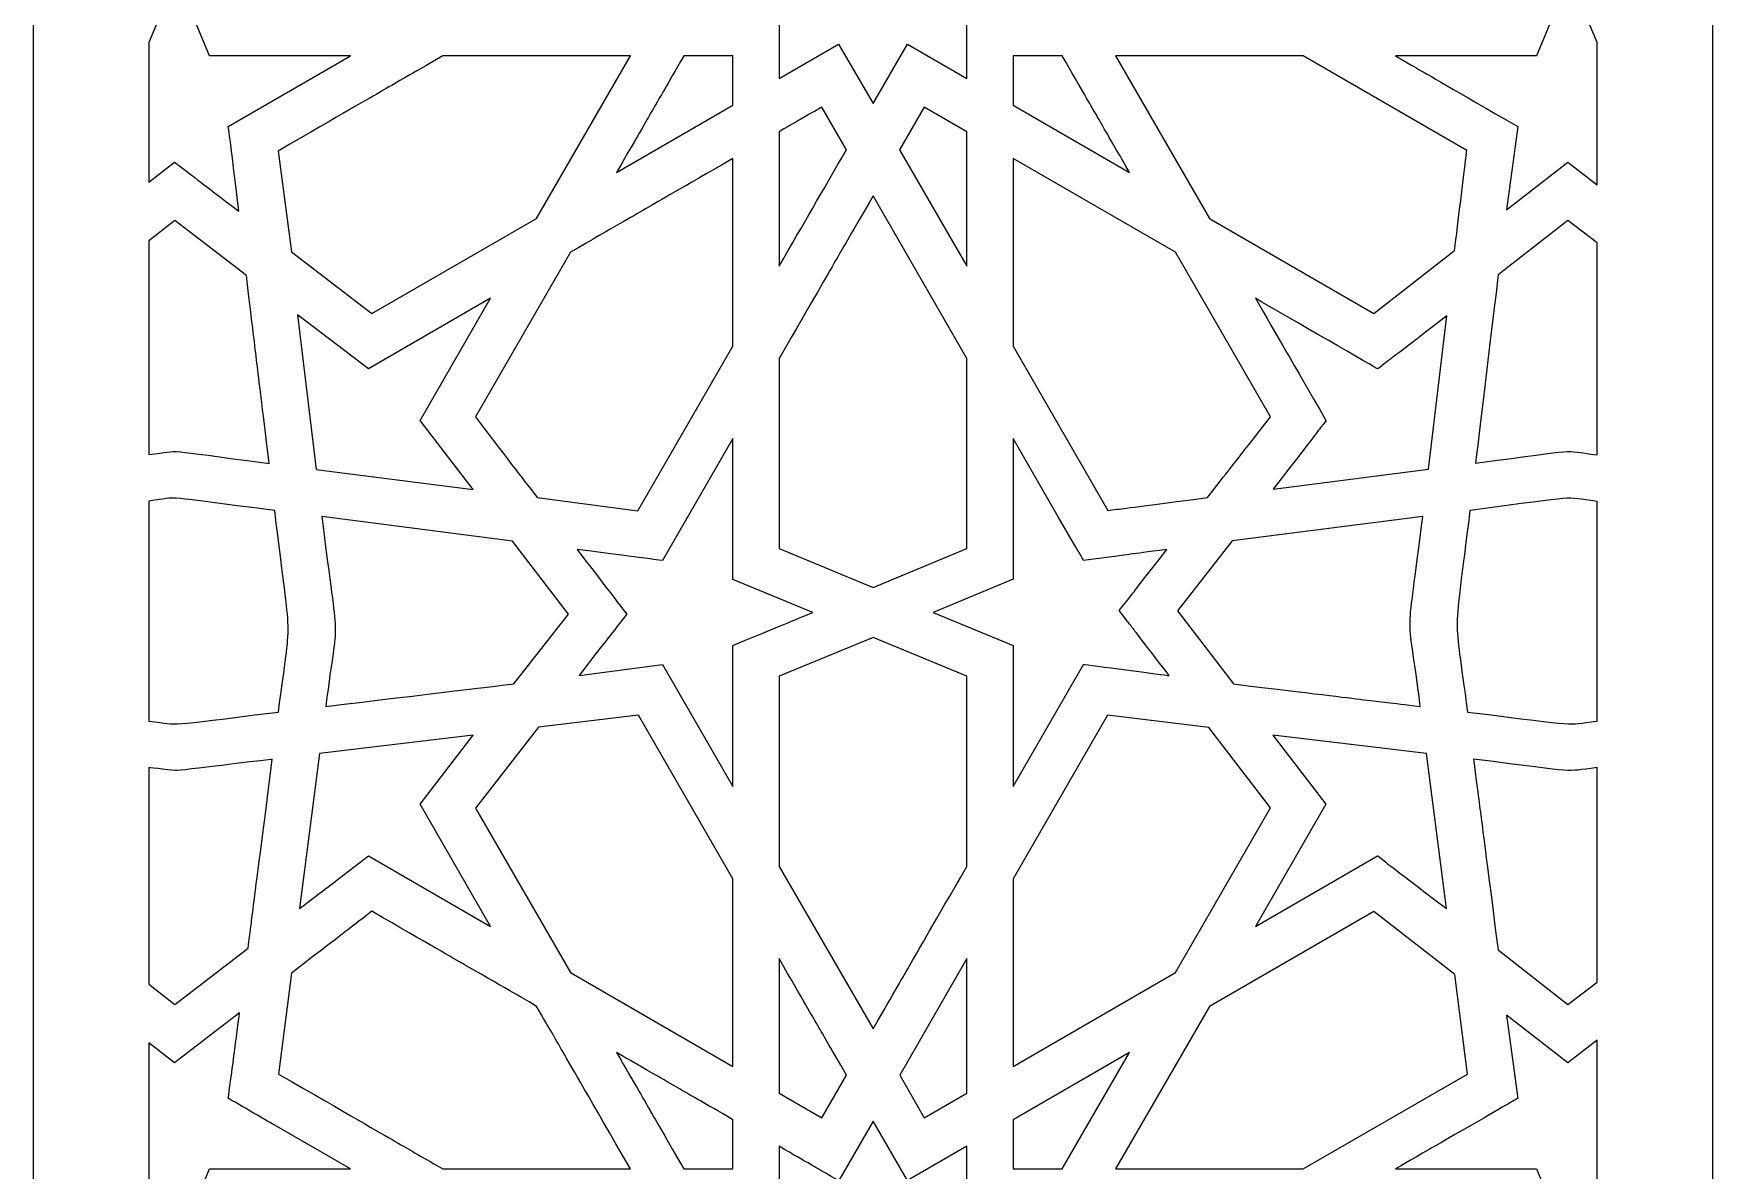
# Model space of a CAD drawing. Header units: millimetres. Extents: x -50 to 50, y -100 to 100.
# Drawn here: x -49.9 to 50.1, y -33.1 to 34.6 of the extents above; entities that cross this region are included whole.
import ezdxf

# ---------------------------------------------------------------- set-up
doc = ezdxf.new("R2010")
doc.units = ezdxf.units.MM
doc.header["$MEASUREMENT"] = 0
doc.layers.add('layer 1', color=7, linetype='Continuous')

msp = doc.modelspace()

# ---------------------------------------------------------------- linework, layer by layer
at = {"layer": 'layer 1', "color": 250}
for points, knots in [([(50.0821, 100.1536), (50.0821, 100.1536), (-49.9181, 100.1536), (-49.9181, 100.1536), (-49.9181, 100.1536), (-49.9181, 100.1536), (-49.9181, -99.8361), (-49.9181, -99.8361), (-49.9181, -99.8361), (-49.9181, -99.8361), (50.0821, -99.8361), (50.0821, -99.8361), (50.0821, -99.8361), (50.0821, -99.8361), (50.0821, 100.1536), (50.0821, 100.1536)], [0, 0, 0, 0, 0.2, 0.2, 0.2, 0.2, 0.4, 0.4, 0.4, 0.4, 0.6, 0.6, 0.6, 0.6, 1, 1, 1, 1]), ([(-1.9678, 49.2951), (-1.9678, 49.2951), (0.0854, 52.8384), (0.0854, 52.8384), (0.0854, 52.8384), (1.1825, 50.9312), (0.7161, 51.7388), (2.1318, 49.2951), (2.1318, 49.2951), (2.1318, 49.2951), (5.6748, 51.3415), (5.6748, 51.3415), (5.6748, 51.3415), (5.6748, 51.3415), (5.6748, 47.249), (5.6748, 47.249), (5.6748, 47.249), (5.6748, 47.249), (9.7674, 47.249), (9.7674, 47.249), (9.7674, 47.249), (9.7674, 47.249), (7.7213, 43.7057), (7.7213, 43.7057), (7.7213, 43.7057), (7.7213, 43.7057), (11.2646, 41.6525), (11.2646, 41.6525), (11.2646, 41.6525), (11.2646, 41.6525), (7.7213, 39.6131), (7.7213, 39.6131), (7.7213, 39.6131), (7.7213, 39.6131), (7.7213, 39.6064), (7.7213, 39.6064), (7.7213, 39.6064), (7.7213, 39.6064), (9.7674, 36.0631), (9.7674, 36.0631), (9.7674, 36.0631), (9.7674, 36.0631), (5.6748, 36.0631), (5.6748, 36.0631), (5.6748, 36.0631), (5.6748, 36.0631), (5.6748, 31.9705), (5.6748, 31.9705), (5.6748, 31.9705), (5.6748, 31.9705), (2.1318, 34.017), (2.1318, 34.017), (2.1318, 34.017), (2.1318, 34.017), (0.0854, 30.4737), (0.0854, 30.4737), (0.0854, 30.4737), (0.0854, 30.4737), (-1.9678, 34.017), (-1.9678, 34.017), (-1.9678, 34.017), (-1.9678, 34.017), (-5.5111, 31.9705), (-5.5111, 31.9705), (-5.5111, 31.9705), (-5.5111, 31.9705), (-5.5111, 36.0631), (-5.5111, 36.0631), (-5.5111, 36.0631), (-5.5111, 36.0631), (-9.6037, 36.0631), (-9.6037, 36.0631), (-9.6037, 36.0631), (-9.6037, 36.0631), (-7.5572, 39.6064), (-7.5572, 39.6064), (-7.5572, 39.6064), (-7.5572, 39.6064), (-11.1005, 41.6525), (-11.1005, 41.6525), (-11.1005, 41.6525), (-11.1005, 41.6525), (-7.5572, 43.7057), (-7.5572, 43.7057), (-7.5572, 43.7057), (-7.5572, 43.7057), (-9.6037, 47.249), (-9.6037, 47.249), (-9.6037, 47.249), (-9.6037, 47.249), (-5.5111, 47.249), (-5.5111, 47.249), (-5.5111, 47.249), (-5.5111, 47.249), (-5.5111, 51.3415), (-5.5111, 51.3415), (-5.5111, 51.3415), (-2.7922, 49.7748), (-4.9004, 50.9905), (-1.9678, 49.2951)], [0, 0, 0, 0, 0.03846154, 0.03846154, 0.03846154, 0.03846154, 0.07692308, 0.07692308, 0.07692308, 0.07692308, 0.11538462, 0.11538462, 0.11538462, 0.11538462, 0.15384615, 0.15384615, 0.15384615, 0.15384615, 0.19230769, 0.19230769, 0.19230769, 0.19230769, 0.23076923, 0.23076923, 0.23076923, 0.23076923, 0.26923077, 0.26923077, 0.26923077, 0.26923077, 0.30769231, 0.30769231, 0.30769231, 0.30769231, 0.34615385, 0.34615385, 0.34615385, 0.34615385, 0.38461538, 0.38461538, 0.38461538, 0.38461538, 0.42307692, 0.42307692, 0.42307692, 0.42307692, 0.46153846, 0.46153846, 0.46153846, 0.46153846, 0.5, 0.5, 0.5, 0.5, 0.53846154, 0.53846154, 0.53846154, 0.53846154, 0.57692308, 0.57692308, 0.57692308, 0.57692308, 0.61538462, 0.61538462, 0.61538462, 0.61538462, 0.65384615, 0.65384615, 0.65384615, 0.65384615, 0.69230769, 0.69230769, 0.69230769, 0.69230769, 0.73076923, 0.73076923, 0.73076923, 0.73076923, 0.76923077, 0.76923077, 0.76923077, 0.76923077, 0.80769231, 0.80769231, 0.80769231, 0.80769231, 0.84615385, 0.84615385, 0.84615385, 0.84615385, 0.88461538, 0.88461538, 0.88461538, 0.88461538, 0.92307692, 0.92307692, 0.92307692, 0.92307692, 1, 1, 1, 1]), ([(-43.0513, 34.1129), (-43.0513, 34.1129), (-41.41, 38.0683), (-41.41, 38.0683), (-41.41, 38.0683), (-41.41, 38.0683), (-39.4463, 33.3163), (-39.4463, 33.3163), (-39.4463, 33.3163), (-39.4463, 33.3163), (-31.0345, 33.3163), (-31.0345, 33.3163), (-31.0345, 33.3163), (-31.0345, 33.3163), (-38.3201, 29.1141), (-38.3201, 29.1141), (-38.3201, 29.1141), (-38.1437, 27.7813), (-38.2678, 28.7786), (-37.6953, 24.0602), (-37.6953, 24.0602), (-40.1395, 25.9309), (-39.2672, 25.2624), (-41.52, 26.9921), (-41.52, 26.9921), (-41.52, 26.9921), (-43.0513, 25.7972), (-43.0513, 25.7972), (-43.0513, 25.7972), (-43.0513, 25.7972), (-43.0513, 34.1129), (-43.0513, 34.1129)], [0, 0, 0, 0, 0.11111111, 0.11111111, 0.11111111, 0.11111111, 0.22222222, 0.22222222, 0.22222222, 0.22222222, 0.33333333, 0.33333333, 0.33333333, 0.33333333, 0.44444444, 0.44444444, 0.44444444, 0.44444444, 0.55555556, 0.55555556, 0.55555556, 0.55555556, 0.66666667, 0.66666667, 0.66666667, 0.66666667, 0.77777778, 0.77777778, 0.77777778, 0.77777778, 1, 1, 1, 1]), ([(43.2153, 25.6463), (43.2153, 25.6463), (41.4641, 26.9921), (41.4641, 26.9921), (41.4641, 26.9921), (41.4641, 26.9921), (37.8248, 24.1494), (37.8248, 24.1494), (37.8248, 24.1494), (37.8248, 24.1494), (38.4842, 29.1141), (38.4842, 29.1141), (38.4842, 29.1141), (30.9365, 33.4726), (32.0502, 32.8309), (31.1986, 33.3163), (31.1986, 33.3163), (31.1986, 33.3163), (39.6102, 33.3163), (39.6102, 33.3163), (39.6102, 33.3163), (39.6102, 33.3163), (41.5742, 38.0683), (41.5742, 38.0683), (41.5742, 38.0683), (41.5742, 38.0683), (43.2153, 34.1129), (43.2153, 34.1129), (43.2153, 34.1129), (43.2153, 34.1129), (43.2153, 25.6463), (43.2153, 25.6463)], [0, 0, 0, 0, 0.11111111, 0.11111111, 0.11111111, 0.11111111, 0.22222222, 0.22222222, 0.22222222, 0.22222222, 0.33333333, 0.33333333, 0.33333333, 0.33333333, 0.44444444, 0.44444444, 0.44444444, 0.44444444, 0.55555556, 0.55555556, 0.55555556, 0.55555556, 0.66666667, 0.66666667, 0.66666667, 0.66666667, 0.77777778, 0.77777778, 0.77777778, 0.77777778, 1, 1, 1, 1]), ([(-25.5412, 33.3163), (-25.5412, 33.3163), (-14.3623, 33.3163), (-14.3623, 33.3163), (-14.3623, 33.3163), (-14.3623, 33.3163), (-19.9517, 23.6344), (-19.9517, 23.6344), (-19.9517, 23.6344), (-19.9517, 23.6344), (-29.7641, 17.9695), (-29.7641, 17.9695), (-29.7641, 17.9695), (-29.7641, 17.9695), (-34.564, 21.65), (-34.564, 21.65), (-34.564, 21.65), (-34.564, 21.65), (-35.3537, 27.6514), (-35.3537, 27.6514), (-35.3537, 27.6514), (-27.5665, 32.1504), (-29.7112, 30.9125), (-25.5412, 33.3163)], [0, 0, 0, 0, 0.14285714, 0.14285714, 0.14285714, 0.14285714, 0.28571429, 0.28571429, 0.28571429, 0.28571429, 0.42857143, 0.42857143, 0.42857143, 0.42857143, 0.57142857, 0.57142857, 0.57142857, 0.57142857, 0.71428571, 0.71428571, 0.71428571, 0.71428571, 1, 1, 1, 1]), ([(-11.1898, 33.3163), (-11.1898, 33.3163), (-8.2578, 33.3163), (-8.2578, 33.3163), (-8.2578, 33.3163), (-8.2578, 33.3163), (-8.2578, 30.3844), (-8.2578, 30.3844), (-8.2578, 30.3844), (-8.2578, 30.3844), (-15.193, 26.3811), (-15.193, 26.3811), (-15.193, 26.3811), (-12.4555, 31.1245), (-13.3533, 29.5691), (-11.1898, 33.3163)], [0, 0, 0, 0, 0.2, 0.2, 0.2, 0.2, 0.4, 0.4, 0.4, 0.4, 0.6, 0.6, 0.6, 0.6, 1, 1, 1, 1]), ([(8.4215, 30.3844), (8.4215, 30.3844), (8.4215, 33.3163), (8.4215, 33.3163), (8.4215, 33.3163), (8.4215, 33.3163), (11.3538, 33.3163), (11.3538, 33.3163), (11.3538, 33.3163), (13.8557, 28.9867), (12.9371, 30.5781), (15.3571, 26.3811), (15.3571, 26.3811), (15.3571, 26.3811), (8.4215, 30.3844), (8.4215, 30.3844)], [0, 0, 0, 0, 0.2, 0.2, 0.2, 0.2, 0.4, 0.4, 0.4, 0.4, 0.6, 0.6, 0.6, 0.6, 1, 1, 1, 1]), ([(34.7278, 21.7322), (34.7278, 21.7322), (29.9212, 17.9762), (29.9212, 17.9762), (29.9212, 17.9762), (29.9212, 17.9762), (20.1157, 23.6344), (20.1157, 23.6344), (20.1157, 23.6344), (20.1157, 23.6344), (14.526, 33.3163), (14.526, 33.3163), (14.526, 33.3163), (14.526, 33.3163), (25.7052, 33.3163), (25.7052, 33.3163), (25.7052, 33.3163), (25.7052, 33.3163), (35.4489, 27.6924), (35.4489, 27.6924), (35.4489, 27.6924), (35.4175, 27.432), (34.7603, 21.9894), (34.7278, 21.7322)], [0, 0, 0, 0, 0.14285714, 0.14285714, 0.14285714, 0.14285714, 0.28571429, 0.28571429, 0.28571429, 0.28571429, 0.42857143, 0.42857143, 0.42857143, 0.42857143, 0.57142857, 0.57142857, 0.57142857, 0.57142857, 0.71428571, 0.71428571, 0.71428571, 0.71428571, 1, 1, 1, 1]), ([(-5.5111, 20.7913), (-5.5111, 20.7913), (-5.5111, 28.798), (-5.5111, 28.798), (-5.5111, 28.798), (-3.8248, 29.7734), (-4.3497, 29.4697), (-2.97, 30.2676), (-2.97, 30.2676), (-2.97, 30.2676), (-1.5007, 27.7269), (-1.5007, 27.7269), (-1.5007, 27.7269), (-3.0067, 25.1227), (-4.0146, 23.3797), (-5.5111, 20.7913)], [0, 0, 0, 0, 0.2, 0.2, 0.2, 0.2, 0.4, 0.4, 0.4, 0.4, 0.6, 0.6, 0.6, 0.6, 1, 1, 1, 1]), ([(1.6648, 27.7269), (1.6648, 27.7269), (3.1341, 30.2676), (3.1341, 30.2676), (3.1341, 30.2676), (3.1341, 30.2676), (5.6748, 28.798), (5.6748, 28.798), (5.6748, 28.798), (5.6748, 28.798), (5.6748, 20.7913), (5.6748, 20.7913), (5.6748, 20.7913), (5.6748, 20.7913), (1.6648, 27.7269), (1.6648, 27.7269)], [0, 0, 0, 0, 0.2, 0.2, 0.2, 0.2, 0.4, 0.4, 0.4, 0.4, 0.6, 0.6, 0.6, 0.6, 1, 1, 1, 1]), ([(-8.2578, 27.2119), (-8.2578, 27.2119), (-8.2578, 16.0327), (-8.2578, 16.0327), (-8.2578, 16.0327), (-8.2578, 16.0327), (-13.9227, 6.2202), (-13.9227, 6.2202), (-13.9227, 6.2202), (-13.9227, 6.2202), (-19.9175, 7.0101), (-19.9175, 7.0101), (-19.9175, 7.0101), (-21.6462, 9.2484), (-20.4367, 7.6736), (-23.6047, 11.81), (-23.6047, 11.81), (-23.6047, 11.81), (-17.9397, 21.6225), (-17.9397, 21.6225), (-17.9397, 21.6225), (-12.4774, 24.777), (-14.6933, 23.4975), (-8.2578, 27.2119)], [0, 0, 0, 0, 0.14285714, 0.14285714, 0.14285714, 0.14285714, 0.28571429, 0.28571429, 0.28571429, 0.28571429, 0.42857143, 0.42857143, 0.42857143, 0.42857143, 0.57142857, 0.57142857, 0.57142857, 0.57142857, 0.71428571, 0.71428571, 0.71428571, 0.71428571, 1, 1, 1, 1]), ([(23.7621, 11.8167), (20.9508, 8.2144), (21.7904, 9.2876), (19.999, 7.003), (19.999, 7.003), (14.327, 6.2675), (15.3702, 6.4008), (14.0727, 6.241), (14.0727, 6.241), (14.0727, 6.241), (8.4215, 16.0327), (8.4215, 16.0327), (8.4215, 16.0327), (8.4215, 16.0327), (8.4215, 27.2119), (8.4215, 27.2119), (8.4215, 27.2119), (8.4215, 27.2119), (18.1039, 21.6225), (18.1039, 21.6225), (18.1039, 21.6225), (18.1039, 21.6225), (23.7621, 11.8167), (23.7621, 11.8167)], [0, 0, 0, 0, 0.14285714, 0.14285714, 0.14285714, 0.14285714, 0.28571429, 0.28571429, 0.28571429, 0.28571429, 0.42857143, 0.42857143, 0.42857143, 0.42857143, 0.57142857, 0.57142857, 0.57142857, 0.57142857, 0.71428571, 0.71428571, 0.71428571, 0.71428571, 1, 1, 1, 1]), ([(0.0854, 24.9802), (0.0854, 24.9802), (5.6748, 15.2912), (5.6748, 15.2912), (5.6748, 15.2912), (5.6748, 15.2912), (5.6748, 3.9681), (5.6748, 3.9681), (5.6748, 3.9681), (5.6748, 3.9681), (0.0854, 1.6471), (0.0854, 1.6471), (0.0854, 1.6471), (0.0854, 1.6471), (-5.5111, 3.9681), (-5.5111, 3.9681), (-5.5111, 3.9681), (-5.5111, 3.9681), (-5.5111, 15.2912), (-5.5111, 15.2912), (-5.5111, 15.2912), (-1.3487, 22.5012), (-2.558, 20.4071), (0.0854, 24.9802)], [0, 0, 0, 0, 0.14285714, 0.14285714, 0.14285714, 0.14285714, 0.28571429, 0.28571429, 0.28571429, 0.28571429, 0.42857143, 0.42857143, 0.42857143, 0.42857143, 0.57142857, 0.57142857, 0.57142857, 0.57142857, 0.71428571, 0.71428571, 0.71428571, 0.71428571, 1, 1, 1, 1]), ([(-43.0513, 22.309), (-43.0513, 22.309), (-41.5064, 23.5176), (-41.5064, 23.5176), (-41.5064, 23.5176), (-41.5064, 23.5176), (-37.2422, 20.242), (-37.2422, 20.242), (-37.2422, 20.242), (-36.4736, 13.8726), (-36.7764, 16.3788), (-35.8892, 9.0424), (-35.8892, 9.0424), (-42.5581, 9.8983), (-40.912, 9.8372), (-43.0513, 9.5642), (-43.0513, 9.5642), (-43.0513, 9.5642), (-43.0513, 22.309), (-43.0513, 22.309)], [0, 0, 0, 0, 0.16666667, 0.16666667, 0.16666667, 0.16666667, 0.33333333, 0.33333333, 0.33333333, 0.33333333, 0.5, 0.5, 0.5, 0.5, 0.66666667, 0.66666667, 0.66666667, 0.66666667, 1, 1, 1, 1]), ([(43.2153, 9.5437), (40.8284, 9.846), (42.6621, 9.912), (35.971, 9.0562), (35.971, 9.0562), (35.989, 9.2065), (37.3024, 20.1203), (37.3235, 20.2696), (37.3235, 20.2696), (37.3235, 20.2696), (41.4782, 23.5176), (41.4782, 23.5176), (41.4782, 23.5176), (41.4782, 23.5176), (43.2153, 22.1855), (43.2153, 22.1855), (43.2153, 22.1855), (43.2153, 22.1855), (43.2153, 9.5437), (43.2153, 9.5437)], [0, 0, 0, 0, 0.16666667, 0.16666667, 0.16666667, 0.16666667, 0.33333333, 0.33333333, 0.33333333, 0.33333333, 0.5, 0.5, 0.5, 0.5, 0.66666667, 0.66666667, 0.66666667, 0.66666667, 1, 1, 1, 1]), ([(-26.9008, 11.5969), (-26.9008, 11.5969), (-23.7421, 7.4838), (-23.7421, 7.4838), (-23.7421, 7.4838), (-23.7421, 7.4838), (-33.0809, 8.6787), (-33.0809, 8.6787), (-33.0809, 8.6787), (-33.0809, 8.6787), (-34.1934, 17.9007), (-34.1934, 17.9007), (-34.1934, 17.9007), (-34.1934, 17.9007), (-29.977, 14.6731), (-29.977, 14.6731), (-29.977, 14.6731), (-29.977, 14.6731), (-22.6982, 18.8757), (-22.6982, 18.8757), (-22.6982, 18.8757), (-22.6982, 18.8757), (-26.9008, 11.5969), (-26.9008, 11.5969)], [0, 0, 0, 0, 0.14285714, 0.14285714, 0.14285714, 0.14285714, 0.28571429, 0.28571429, 0.28571429, 0.28571429, 0.42857143, 0.42857143, 0.42857143, 0.42857143, 0.57142857, 0.57142857, 0.57142857, 0.57142857, 0.71428571, 0.71428571, 0.71428571, 0.71428571, 1, 1, 1, 1]), ([(33.1622, 8.6925), (33.1622, 8.6925), (23.9268, 7.5043), (23.9268, 7.5043), (23.9268, 7.5043), (26.9872, 11.49), (26.4407, 10.7813), (27.0718, 11.5902), (27.0718, 11.5902), (27.0718, 11.5902), (27.0648, 11.5969), (27.0648, 11.5969), (27.0648, 11.5969), (25.0056, 15.1811), (24.1678, 16.6003), (22.8625, 18.8757), (22.8625, 18.8757), (24.6849, 17.822), (30.148, 14.6664), (30.148, 14.6664), (30.148, 14.6664), (31.0286, 15.3515), (30.3061, 14.7945), (34.2611, 17.8319), (34.2611, 17.8319), (34.2611, 17.8319), (33.1622, 8.6925), (33.1622, 8.6925)], [0, 0, 0, 0, 0.125, 0.125, 0.125, 0.125, 0.25, 0.25, 0.25, 0.25, 0.375, 0.375, 0.375, 0.375, 0.5, 0.5, 0.5, 0.5, 0.625, 0.625, 0.625, 0.625, 0.75, 0.75, 0.75, 0.75, 1, 1, 1, 1]), ([(-12.4601, -2.933), (-12.4601, -2.933), (-17.4247, -3.5853), (-17.4247, -3.5853), (-17.4247, -3.5853), (-15.1362, -0.6463), (-15.365, -0.9412), (-14.5821, 0.054), (-14.5821, 0.054), (-15.42, 1.1391), (-14.8302, 0.3722), (-17.5482, 3.913), (-17.5482, 3.913), (-12.7092, 3.2921), (-13.7093, 3.4223), (-12.4601, 3.254), (-12.4601, 3.254), (-12.4601, 3.254), (-8.2578, 10.5325), (-8.2578, 10.5325), (-8.2578, 10.5325), (-8.2578, 10.5325), (-8.2578, 2.1276), (-8.2578, 2.1276), (-8.2578, 2.1276), (-8.2578, 2.1276), (-3.5059, 0.1637), (-3.5059, 0.1637), (-3.5059, 0.1637), (-5.2536, -0.563), (-4.2481, -0.1457), (-8.2578, -1.8069), (-8.2578, -1.8069), (-8.2578, -1.8069), (-8.2578, -10.2118), (-8.2578, -10.2118), (-8.2578, -10.2118), (-8.2578, -10.2118), (-12.4601, -2.933), (-12.4601, -2.933)], [0, 0, 0, 0, 0.09090909, 0.09090909, 0.09090909, 0.09090909, 0.18181818, 0.18181818, 0.18181818, 0.18181818, 0.27272727, 0.27272727, 0.27272727, 0.27272727, 0.36363636, 0.36363636, 0.36363636, 0.36363636, 0.45454545, 0.45454545, 0.45454545, 0.45454545, 0.54545455, 0.54545455, 0.54545455, 0.54545455, 0.63636364, 0.63636364, 0.63636364, 0.63636364, 0.72727273, 0.72727273, 0.72727273, 0.72727273, 0.81818182, 0.81818182, 0.81818182, 0.81818182, 1, 1, 1, 1]), ([(3.67, 0.1637), (3.67, 0.1637), (8.4215, 2.1347), (8.4215, 2.1347), (8.4215, 2.1347), (8.4215, 2.1347), (8.4215, 10.5325), (8.4215, 10.5325), (8.4215, 10.5325), (8.4215, 10.5325), (11.1203, 5.8565), (11.1203, 5.8565), (11.1203, 5.8565), (11.1203, 5.8565), (11.1136, 5.8565), (11.1136, 5.8565), (11.1136, 5.8565), (11.1136, 5.8565), (12.1641, 4.0573), (12.1641, 4.0573), (12.1641, 4.0573), (12.1641, 4.0573), (12.1641, 4.0503), (12.1641, 4.0503), (12.1641, 4.0503), (12.2068, 3.9864), (12.5854, 3.3278), (12.6242, 3.2607), (12.6242, 3.2607), (12.6242, 3.2607), (12.6242, 3.254), (12.6242, 3.254), (12.6242, 3.254), (16.063, 3.7119), (14.9698, 3.5666), (17.5888, 3.913), (17.5888, 3.913), (14.8682, 0.4308), (16.2059, 2.1287), (14.7458, 0.2738), (14.7458, 0.2738), (16.238, -1.6577), (14.3422, 0.7983), (17.719, -3.599), (17.719, -3.599), (17.5161, -3.5726), (12.8267, -2.9545), (12.6242, -2.933), (12.6242, -2.933), (12.6242, -2.933), (8.4215, -10.2118), (8.4215, -10.2118), (8.4215, -10.2118), (8.4215, -10.2118), (8.4215, -1.8069), (8.4215, -1.8069), (8.4215, -1.8069), (8.4215, -1.8069), (3.67, 0.1637), (3.67, 0.1637)], [0, 0, 0, 0, 0.0625, 0.0625, 0.0625, 0.0625, 0.125, 0.125, 0.125, 0.125, 0.1875, 0.1875, 0.1875, 0.1875, 0.25, 0.25, 0.25, 0.25, 0.3125, 0.3125, 0.3125, 0.3125, 0.375, 0.375, 0.375, 0.375, 0.4375, 0.4375, 0.4375, 0.4375, 0.5, 0.5, 0.5, 0.5, 0.5625, 0.5625, 0.5625, 0.5625, 0.625, 0.625, 0.625, 0.625, 0.6875, 0.6875, 0.6875, 0.6875, 0.75, 0.75, 0.75, 0.75, 0.8125, 0.8125, 0.8125, 0.8125, 0.875, 0.875, 0.875, 0.875, 1, 1, 1, 1]), ([(-43.0513, 6.797), (-41.0578, 7.0527), (-42.5378, 7.1307), (-35.553, 6.2272), (-35.553, 6.2272), (-34.531, -2.2849), (-34.5375, 0.4068), (-35.3332, -5.776), (-35.3332, -5.776), (-42.4656, -6.6382), (-40.9347, -6.5684), (-43.0513, -6.3115), (-43.0513, -6.3115), (-43.0513, -6.3115), (-43.0513, 6.797), (-43.0513, 6.797)], [0, 0, 0, 0, 0.2, 0.2, 0.2, 0.2, 0.4, 0.4, 0.4, 0.4, 0.6, 0.6, 0.6, 0.6, 1, 1, 1, 1]), ([(43.2153, -6.3115), (41.1067, -6.5673), (42.635, -6.6389), (35.4972, -5.776), (35.4972, -5.776), (34.6622, 0.6752), (34.6308, -2.0641), (35.6344, 6.241), (35.6344, 6.241), (42.515, 7.1282), (41.002, 7.0587), (43.2153, 6.7765), (43.2153, 6.7765), (43.2153, 6.7765), (43.2153, -6.3115), (43.2153, -6.3115)], [0, 0, 0, 0, 0.2, 0.2, 0.2, 0.2, 0.4, 0.4, 0.4, 0.4, 0.6, 0.6, 0.6, 0.6, 1, 1, 1, 1]), ([(-32.7444, 5.8702), (-32.7444, 5.8702), (-21.3867, 4.4076), (-21.3867, 4.4076), (-21.3867, 4.4076), (-21.3867, 4.4076), (-18.0566, 0.0677), (-18.0566, 0.0677), (-18.0566, 0.0677), (-18.0566, 0.0677), (-21.3045, -4.0866), (-21.3045, -4.0866), (-21.3045, -4.0866), (-21.773, -4.1536), (-26.5245, -4.7198), (-32.5177, -5.4395), (-32.5177, -5.4395), (-31.7386, 0.6611), (-31.7206, -2.6571), (-32.7444, 5.8702)], [0, 0, 0, 0, 0.16666667, 0.16666667, 0.16666667, 0.16666667, 0.33333333, 0.33333333, 0.33333333, 0.33333333, 0.5, 0.5, 0.5, 0.5, 0.66666667, 0.66666667, 0.66666667, 0.66666667, 1, 1, 1, 1]), ([(32.6817, -5.4395), (28.914, -4.9861), (31.2011, -5.2617), (21.5646, -4.1003), (21.5646, -4.1003), (21.5646, -4.1003), (18.2203, 0.26), (18.2203, 0.26), (18.2203, 0.26), (18.2203, 0.26), (21.4754, 4.421), (21.4754, 4.421), (21.4754, 4.421), (21.4754, 4.421), (32.826, 5.8769), (32.826, 5.8769), (32.826, 5.8769), (31.8456, -2.2796), (31.8428, 1.1208), (32.6817, -5.4395)], [0, 0, 0, 0, 0.16666667, 0.16666667, 0.16666667, 0.16666667, 0.33333333, 0.33333333, 0.33333333, 0.33333333, 0.5, 0.5, 0.5, 0.5, 0.66666667, 0.66666667, 0.66666667, 0.66666667, 1, 1, 1, 1]), ([(0.0854, -24.6525), (0.0854, -24.6525), (-5.5111, -14.9705), (-5.5111, -14.9705), (-5.5111, -14.9705), (-5.5111, -14.9705), (-5.5111, -3.6403), (-5.5111, -3.6403), (-5.5111, -3.6403), (-5.5111, -3.6403), (0.0854, -1.3264), (0.0854, -1.3264), (0.0854, -1.3264), (0.0854, -1.3264), (5.6748, -3.6403), (5.6748, -3.6403), (5.6748, -3.6403), (5.6748, -3.6403), (5.6748, -14.9705), (5.6748, -14.9705), (5.6748, -14.9705), (1.5829, -22.0486), (2.7718, -19.9898), (0.0854, -24.6525)], [0, 0, 0, 0, 0.14285714, 0.14285714, 0.14285714, 0.14285714, 0.28571429, 0.28571429, 0.28571429, 0.28571429, 0.42857143, 0.42857143, 0.42857143, 0.42857143, 0.57142857, 0.57142857, 0.57142857, 0.57142857, 0.71428571, 0.71428571, 0.71428571, 0.71428571, 1, 1, 1, 1]), ([(-17.9397, -21.2947), (-17.9397, -21.2947), (-23.5978, -11.4889), (-23.5978, -11.4889), (-23.5978, -11.4889), (-23.5978, -11.4889), (-19.8418, -6.6823), (-19.8418, -6.6823), (-19.8418, -6.6823), (-19.8418, -6.6823), (-13.8814, -5.9612), (-13.8814, -5.9612), (-13.8814, -5.9612), (-13.8814, -5.9612), (-8.2578, -15.7053), (-8.2578, -15.7053), (-8.2578, -15.7053), (-8.2578, -15.7053), (-8.2578, -26.8908), (-8.2578, -26.8908), (-8.2578, -26.8908), (-8.2578, -26.8908), (-17.9397, -21.2947), (-17.9397, -21.2947)], [0, 0, 0, 0, 0.14285714, 0.14285714, 0.14285714, 0.14285714, 0.28571429, 0.28571429, 0.28571429, 0.28571429, 0.42857143, 0.42857143, 0.42857143, 0.42857143, 0.57142857, 0.57142857, 0.57142857, 0.57142857, 0.71428571, 0.71428571, 0.71428571, 0.71428571, 1, 1, 1, 1]), ([(8.4215, -26.8841), (8.4215, -26.8841), (8.4215, -15.7053), (8.4215, -15.7053), (8.4215, -15.7053), (8.4215, -15.7053), (14.0455, -5.9612), (14.0455, -5.9612), (14.0455, -5.9612), (14.0455, -5.9612), (20.0882, -6.689), (20.0882, -6.689), (20.0882, -6.689), (20.0882, -6.689), (23.7688, -11.4822), (23.7688, -11.4822), (23.7688, -11.4822), (23.7688, -11.4822), (18.1039, -21.2947), (18.1039, -21.2947), (18.1039, -21.2947), (18.1039, -21.2947), (8.4215, -26.8841), (8.4215, -26.8841)], [0, 0, 0, 0, 0.14285714, 0.14285714, 0.14285714, 0.14285714, 0.28571429, 0.28571429, 0.28571429, 0.28571429, 0.42857143, 0.42857143, 0.42857143, 0.42857143, 0.57142857, 0.57142857, 0.57142857, 0.57142857, 0.71428571, 0.71428571, 0.71428571, 0.71428571, 1, 1, 1, 1]), ([(-32.8816, -8.2479), (-32.8816, -8.2479), (-23.7421, -7.149), (-23.7421, -7.149), (-23.7421, -7.149), (-23.7421, -7.149), (-26.9008, -11.2691), (-26.9008, -11.2691), (-26.9008, -11.2691), (-26.9008, -11.2691), (-22.6982, -18.548), (-22.6982, -18.548), (-22.6982, -18.548), (-22.6982, -18.548), (-29.977, -14.3457), (-29.977, -14.3457), (-29.977, -14.3457), (-33.4093, -16.9749), (-32.5381, -16.3068), (-34.0696, -17.4837), (-34.0696, -17.4837), (-34.0696, -17.4837), (-32.8816, -8.2479), (-32.8816, -8.2479)], [0, 0, 0, 0, 0.14285714, 0.14285714, 0.14285714, 0.14285714, 0.28571429, 0.28571429, 0.28571429, 0.28571429, 0.42857143, 0.42857143, 0.42857143, 0.42857143, 0.57142857, 0.57142857, 0.57142857, 0.57142857, 0.71428571, 0.71428571, 0.71428571, 0.71428571, 1, 1, 1, 1]), ([(27.0648, -11.2691), (27.0648, -11.2691), (23.906, -7.149), (23.906, -7.149), (23.906, -7.149), (23.906, -7.149), (33.0458, -8.2479), (33.0458, -8.2479), (33.0458, -8.2479), (33.0458, -8.2479), (34.2336, -17.4837), (34.2336, -17.4837), (34.2336, -17.4837), (30.3431, -14.5023), (31.0631, -15.0565), (30.148, -14.3457), (30.148, -14.3457), (30.148, -14.3457), (30.141, -14.3457), (30.141, -14.3457), (30.141, -14.3457), (30.141, -14.3457), (22.8625, -18.548), (22.8625, -18.548), (22.8625, -18.548), (22.8625, -18.548), (27.0648, -11.2691), (27.0648, -11.2691)], [0, 0, 0, 0, 0.125, 0.125, 0.125, 0.125, 0.25, 0.25, 0.25, 0.25, 0.375, 0.375, 0.375, 0.375, 0.5, 0.5, 0.5, 0.5, 0.625, 0.625, 0.625, 0.625, 0.75, 0.75, 0.75, 0.75, 1, 1, 1, 1]), ([(-43.0513, -9.0787), (-43.0101, -9.0837), (-41.4501, -9.2752), (-41.41, -9.2643), (-41.41, -9.2643), (-41.376, -9.2756), (-35.7328, -8.5887), (-35.6971, -8.5845), (-35.6971, -8.5845), (-37.1046, -19.5612), (-36.8545, -17.6078), (-37.1391, -19.8388), (-37.1391, -19.8388), (-37.1391, -19.8388), (-41.5064, -23.1898), (-41.5064, -23.1898), (-41.5064, -23.1898), (-41.5064, -23.1898), (-43.0513, -21.9812), (-43.0513, -21.9812), (-43.0513, -21.9812), (-43.0513, -21.9812), (-43.0513, -9.0787), (-43.0513, -9.0787)], [0, 0, 0, 0, 0.14285714, 0.14285714, 0.14285714, 0.14285714, 0.28571429, 0.28571429, 0.28571429, 0.28571429, 0.42857143, 0.42857143, 0.42857143, 0.42857143, 0.57142857, 0.57142857, 0.57142857, 0.57142857, 0.71428571, 0.71428571, 0.71428571, 0.71428571, 1, 1, 1, 1]), ([(43.2153, -21.8577), (43.2153, -21.8577), (41.4782, -23.1898), (41.4782, -23.1898), (41.4782, -23.1898), (41.4782, -23.1898), (37.3168, -19.9418), (37.3168, -19.9418), (37.3168, -19.9418), (36.1223, -10.6341), (36.4423, -13.117), (35.8542, -8.5845), (35.8542, -8.5845), (42.587, -9.3955), (40.9963, -9.343), (43.2153, -9.0787), (43.2153, -9.0787), (43.2153, -9.0787), (43.2153, -21.8577), (43.2153, -21.8577)], [0, 0, 0, 0, 0.16666667, 0.16666667, 0.16666667, 0.16666667, 0.33333333, 0.33333333, 0.33333333, 0.33333333, 0.5, 0.5, 0.5, 0.5, 0.66666667, 0.66666667, 0.66666667, 0.66666667, 1, 1, 1, 1]), ([(-29.7641, -17.6417), (-22.8053, -21.6605), (-25.011, -20.387), (-19.9517, -23.3066), (-19.9517, -23.3066), (-18.2336, -26.2869), (-19.3471, -24.3575), (-14.3623, -32.9886), (-14.3623, -32.9886), (-14.3623, -32.9886), (-25.5412, -32.9886), (-25.5412, -32.9886), (-25.5412, -32.9886), (-28.6869, -31.176), (-26.6872, -32.3296), (-35.3332, -27.3374), (-35.3332, -27.3374), (-35.3332, -27.3374), (-34.564, -21.3222), (-34.564, -21.3222), (-34.564, -21.3222), (-30.5393, -18.2411), (-31.5226, -18.9957), (-29.7641, -17.6417)], [0, 0, 0, 0, 0.14285714, 0.14285714, 0.14285714, 0.14285714, 0.28571429, 0.28571429, 0.28571429, 0.28571429, 0.42857143, 0.42857143, 0.42857143, 0.42857143, 0.57142857, 0.57142857, 0.57142857, 0.57142857, 0.71428571, 0.71428571, 0.71428571, 0.71428571, 1, 1, 1, 1]), ([(25.7052, -32.9886), (25.7052, -32.9886), (14.526, -32.9886), (14.526, -32.9886), (14.526, -32.9886), (14.526, -32.9886), (20.1157, -23.3066), (20.1157, -23.3066), (20.1157, -23.3066), (20.1157, -23.3066), (29.9212, -17.6484), (29.9212, -17.6484), (29.9212, -17.6484), (29.9212, -17.6484), (34.7349, -21.4115), (34.7349, -21.4115), (34.7349, -21.4115), (34.7349, -21.4115), (35.4972, -27.3374), (35.4972, -27.3374), (35.4972, -27.3374), (35.4972, -27.3374), (25.7052, -32.9886), (25.7052, -32.9886)], [0, 0, 0, 0, 0.14285714, 0.14285714, 0.14285714, 0.14285714, 0.28571429, 0.28571429, 0.28571429, 0.28571429, 0.42857143, 0.42857143, 0.42857143, 0.42857143, 0.57142857, 0.57142857, 0.57142857, 0.57142857, 0.71428571, 0.71428571, 0.71428571, 0.71428571, 1, 1, 1, 1]), ([(-5.5111, -20.4639), (-2.57, -25.5485), (-3.4611, -24.0076), (-1.5007, -27.3992), (-1.5007, -27.3992), (-1.5007, -27.3992), (-2.97, -29.9399), (-2.97, -29.9399), (-2.97, -29.9399), (-2.97, -29.9399), (-5.5111, -28.4773), (-5.5111, -28.4773), (-5.5111, -28.4773), (-5.5111, -28.4773), (-5.5111, -20.4639), (-5.5111, -20.4639)], [0, 0, 0, 0, 0.2, 0.2, 0.2, 0.2, 0.4, 0.4, 0.4, 0.4, 0.6, 0.6, 0.6, 0.6, 1, 1, 1, 1]), ([(5.6748, -20.4639), (5.6748, -20.4639), (5.6748, -28.4773), (5.6748, -28.4773), (5.6748, -28.4773), (5.6748, -28.4773), (3.1341, -29.9399), (3.1341, -29.9399), (3.1341, -29.9399), (3.1341, -29.9399), (1.6718, -27.3992), (1.6718, -27.3992), (1.6718, -27.3992), (1.6718, -27.3992), (5.6748, -20.4639), (5.6748, -20.4639)], [0, 0, 0, 0, 0.2, 0.2, 0.2, 0.2, 0.4, 0.4, 0.4, 0.4, 0.6, 0.6, 0.6, 0.6, 1, 1, 1, 1]), ([(-43.0513, -25.4695), (-43.0513, -25.4695), (-41.52, -26.6643), (-41.52, -26.6643), (-41.52, -26.6643), (-41.52, -26.6643), (-37.6472, -23.6911), (-37.6472, -23.6911), (-37.6472, -23.6911), (-37.7793, -24.693), (-38.1978, -27.861), (-38.3201, -28.7863), (-38.3201, -28.7863), (-38.3201, -28.7863), (-35.7236, -30.2934), (-35.7175, -30.2969), (-35.7175, -30.2969), (-35.7175, -30.2969), (-35.7175, -30.2902), (-35.7175, -30.2902), (-35.7175, -30.2902), (-35.7175, -30.2902), (-31.0345, -32.9886), (-31.0345, -32.9886), (-31.0345, -32.9886), (-31.0345, -32.9886), (-39.4463, -32.9886), (-39.4463, -32.9886), (-39.4463, -32.9886), (-39.4463, -32.9886), (-41.41, -37.7405), (-41.41, -37.7405), (-41.41, -37.7405), (-41.41, -37.7405), (-43.0513, -33.7852), (-43.0513, -33.7852), (-43.0513, -33.7852), (-43.0513, -33.7852), (-43.0513, -25.4695), (-43.0513, -25.4695)], [0, 0, 0, 0, 0.09090909, 0.09090909, 0.09090909, 0.09090909, 0.18181818, 0.18181818, 0.18181818, 0.18181818, 0.27272727, 0.27272727, 0.27272727, 0.27272727, 0.36363636, 0.36363636, 0.36363636, 0.36363636, 0.45454545, 0.45454545, 0.45454545, 0.45454545, 0.54545455, 0.54545455, 0.54545455, 0.54545455, 0.63636364, 0.63636364, 0.63636364, 0.63636364, 0.72727273, 0.72727273, 0.72727273, 0.72727273, 0.81818182, 0.81818182, 0.81818182, 0.81818182, 1, 1, 1, 1]), ([(43.2153, -33.7852), (43.2153, -33.7852), (41.5742, -37.7405), (41.5742, -37.7405), (41.5742, -37.7405), (41.5742, -37.7405), (39.6102, -32.9886), (39.6102, -32.9886), (39.6102, -32.9886), (39.6102, -32.9886), (31.2053, -32.9886), (31.2053, -32.9886), (31.2053, -32.9886), (33.3019, -31.7757), (32.2809, -32.3656), (35.9022, -30.2764), (35.9022, -30.2764), (35.9022, -30.2764), (35.9022, -30.2831), (35.9022, -30.2831), (35.9022, -30.2831), (37.4639, -29.3797), (38.4842, -28.7863), (38.4842, -28.7863), (38.4842, -28.7863), (38.4842, -28.7863), (37.8248, -23.8217), (37.8248, -23.8217), (37.8248, -23.8217), (37.8248, -23.8217), (41.4641, -26.6643), (41.4641, -26.6643), (41.4641, -26.6643), (41.4641, -26.6643), (43.2153, -25.3185), (43.2153, -25.3185), (43.2153, -25.3185), (43.2153, -25.3185), (43.2153, -33.7852), (43.2153, -33.7852)], [0, 0, 0, 0, 0.09090909, 0.09090909, 0.09090909, 0.09090909, 0.18181818, 0.18181818, 0.18181818, 0.18181818, 0.27272727, 0.27272727, 0.27272727, 0.27272727, 0.36363636, 0.36363636, 0.36363636, 0.36363636, 0.45454545, 0.45454545, 0.45454545, 0.45454545, 0.54545455, 0.54545455, 0.54545455, 0.54545455, 0.63636364, 0.63636364, 0.63636364, 0.63636364, 0.72727273, 0.72727273, 0.72727273, 0.72727273, 0.81818182, 0.81818182, 0.81818182, 0.81818182, 1, 1, 1, 1]), ([(-15.193, -26.0533), (-10.3378, -28.8636), (-11.914, -27.9537), (-8.2578, -30.0567), (-8.2578, -30.0567), (-8.2578, -30.0567), (-8.2578, -32.9886), (-8.2578, -32.9886), (-8.2578, -32.9886), (-8.2578, -32.9886), (-11.1898, -32.9886), (-11.1898, -32.9886), (-11.1898, -32.9886), (-13.783, -28.4924), (-12.8686, -30.0768), (-15.193, -26.0533)], [0, 0, 0, 0, 0.2, 0.2, 0.2, 0.2, 0.4, 0.4, 0.4, 0.4, 0.6, 0.6, 0.6, 0.6, 1, 1, 1, 1]), ([(11.3538, -32.9886), (11.3538, -32.9886), (8.4215, -32.9886), (8.4215, -32.9886), (8.4215, -32.9886), (8.4215, -32.9886), (8.4215, -30.0567), (8.4215, -30.0567), (8.4215, -30.0567), (8.4215, -30.0567), (15.3571, -26.0533), (15.3571, -26.0533), (15.3571, -26.0533), (15.3571, -26.0533), (11.3538, -32.9886), (11.3538, -32.9886)], [0, 0, 0, 0, 0.2, 0.2, 0.2, 0.2, 0.4, 0.4, 0.4, 0.4, 0.6, 0.6, 0.6, 0.6, 1, 1, 1, 1]), ([(2.1318, -48.9677), (2.1318, -48.9677), (0.0854, -52.5106), (0.0854, -52.5106), (0.0854, -52.5106), (-1.9406, -49.0181), (-1.578, -49.6446), (-1.9678, -48.9677), (-1.9678, -48.9677), (-4.9255, -50.6811), (-4.1532, -50.2355), (-5.5111, -51.0138), (-5.5111, -51.0138), (-5.5111, -51.0138), (-5.5111, -46.9212), (-5.5111, -46.9212), (-5.5111, -46.9212), (-5.5111, -46.9212), (-9.6037, -46.9212), (-9.6037, -46.9212), (-9.6037, -46.9212), (-9.6037, -46.9212), (-7.5572, -43.3779), (-7.5572, -43.3779), (-7.5572, -43.3779), (-7.5572, -43.3779), (-11.1005, -41.3318), (-11.1005, -41.3318), (-11.1005, -41.3318), (-11.1005, -41.3318), (-7.5572, -39.2853), (-7.5572, -39.2853), (-7.5572, -39.2853), (-7.5572, -39.2853), (-9.6037, -35.7353), (-9.6037, -35.7353), (-9.6037, -35.7353), (-9.6037, -35.7353), (-5.5111, -35.7353), (-5.5111, -35.7353), (-5.5111, -35.7353), (-5.5111, -35.7353), (-5.5111, -31.6427), (-5.5111, -31.6427), (-5.5111, -31.6427), (-1.863, -33.7513), (-4.6041, -32.1652), (-1.9678, -33.6892), (-1.9678, -33.6892), (-1.9678, -33.6892), (-1.9607, -33.6892), (-1.9607, -33.6892), (-1.9607, -33.6892), (-1.9607, -33.6892), (0.0854, -30.1459), (0.0854, -30.1459), (0.0854, -30.1459), (0.0854, -30.1459), (2.1318, -33.6892), (2.1318, -33.6892), (2.1318, -33.6892), (2.1318, -33.6892), (5.6748, -31.6427), (5.6748, -31.6427), (5.6748, -31.6427), (5.6748, -31.6427), (5.6748, -35.7353), (5.6748, -35.7353), (5.6748, -35.7353), (5.6748, -35.7353), (9.7674, -35.7353), (9.7674, -35.7353), (9.7674, -35.7353), (9.7674, -35.7353), (7.7213, -39.2853), (7.7213, -39.2853), (7.7213, -39.2853), (7.7213, -39.2853), (11.2646, -41.3318), (11.2646, -41.3318), (11.2646, -41.3318), (11.2646, -41.3318), (7.7213, -43.3779), (7.7213, -43.3779), (7.7213, -43.3779), (7.7213, -43.3779), (9.7674, -46.9212), (9.7674, -46.9212), (9.7674, -46.9212), (9.7674, -46.9212), (5.6748, -46.9212), (5.6748, -46.9212), (5.6748, -46.9212), (5.6748, -46.9212), (5.6748, -51.0138), (5.6748, -51.0138), (5.6748, -51.0138), (5.6748, -51.0138), (2.1318, -48.9677), (2.1318, -48.9677)], [0, 0, 0, 0, 0.03846154, 0.03846154, 0.03846154, 0.03846154, 0.07692308, 0.07692308, 0.07692308, 0.07692308, 0.11538462, 0.11538462, 0.11538462, 0.11538462, 0.15384615, 0.15384615, 0.15384615, 0.15384615, 0.19230769, 0.19230769, 0.19230769, 0.19230769, 0.23076923, 0.23076923, 0.23076923, 0.23076923, 0.26923077, 0.26923077, 0.26923077, 0.26923077, 0.30769231, 0.30769231, 0.30769231, 0.30769231, 0.34615385, 0.34615385, 0.34615385, 0.34615385, 0.38461538, 0.38461538, 0.38461538, 0.38461538, 0.42307692, 0.42307692, 0.42307692, 0.42307692, 0.46153846, 0.46153846, 0.46153846, 0.46153846, 0.5, 0.5, 0.5, 0.5, 0.53846154, 0.53846154, 0.53846154, 0.53846154, 0.57692308, 0.57692308, 0.57692308, 0.57692308, 0.61538462, 0.61538462, 0.61538462, 0.61538462, 0.65384615, 0.65384615, 0.65384615, 0.65384615, 0.69230769, 0.69230769, 0.69230769, 0.69230769, 0.73076923, 0.73076923, 0.73076923, 0.73076923, 0.76923077, 0.76923077, 0.76923077, 0.76923077, 0.80769231, 0.80769231, 0.80769231, 0.80769231, 0.84615385, 0.84615385, 0.84615385, 0.84615385, 0.88461538, 0.88461538, 0.88461538, 0.88461538, 0.92307692, 0.92307692, 0.92307692, 0.92307692, 1, 1, 1, 1])]:
    msp.add_open_spline(points, degree=3, knots=knots, dxfattribs=at)

doc.saveas('drawing.dxf')
